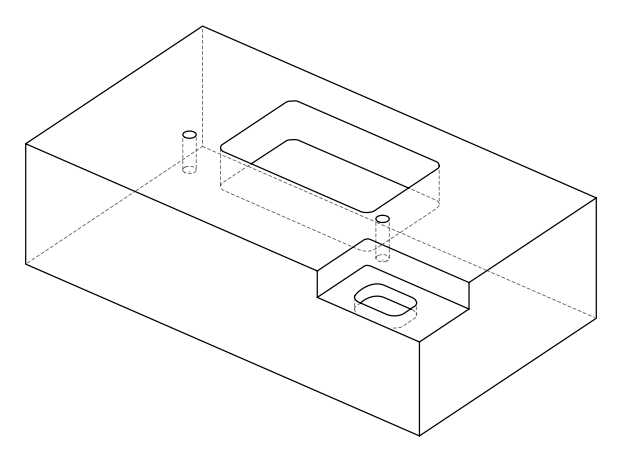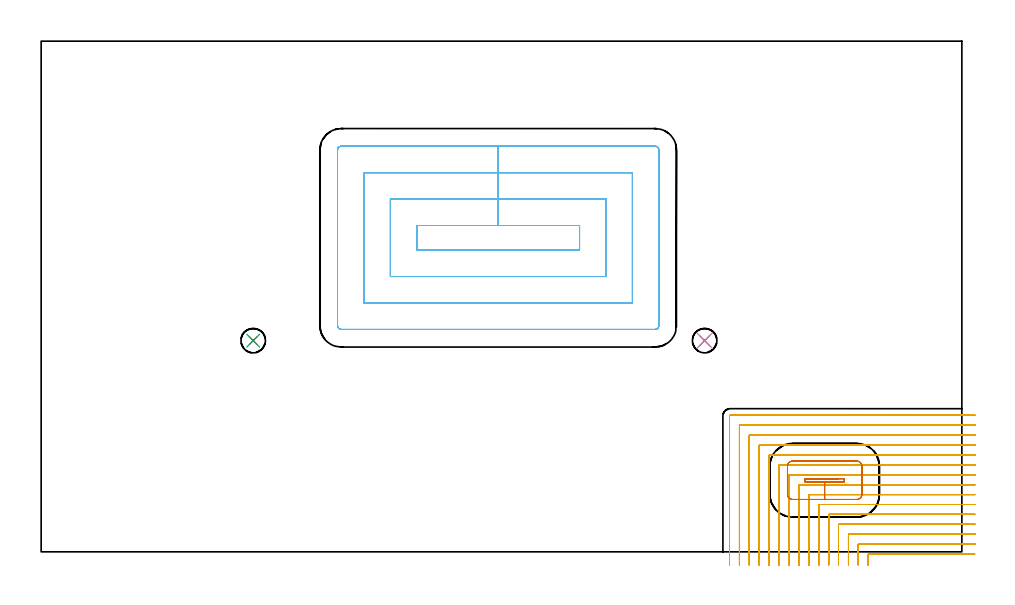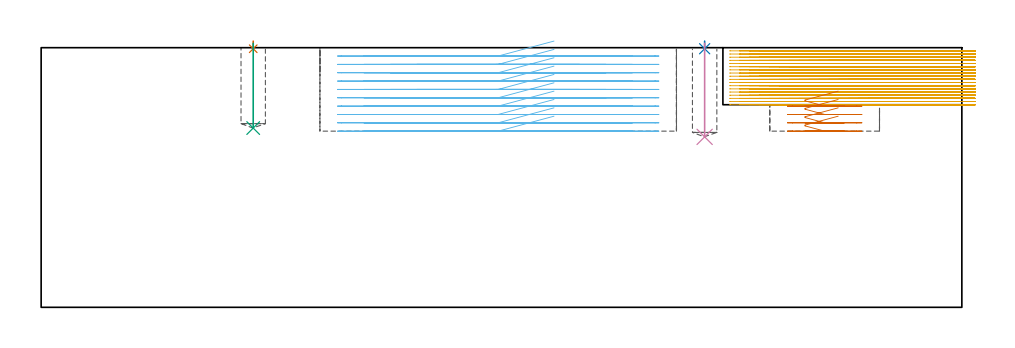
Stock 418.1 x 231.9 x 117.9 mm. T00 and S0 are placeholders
(PLAN: 7 operations, 3 tool changes, 98.6 min)
(1 SPOT_DRILL | STEP1POCKET | NXT0321_9005460120000 | 0.03 min | 2 mm3)
(2 SPOT_DRILL_1 | STEP1POCKET_1 | NXT0321_9005460120000 | 0.03 min | 1 mm3)
(3 DRILL_BLIND_HOLE_INTO_CENTER | STEP1POCKET | NXT0301_082 | 0.16 min | 3386 mm3)
(4 DRILL_BLIND_HOLE_INTO_CENTER_1 | STEP1POCKET_1 | NXT0301_082 | 0.17 min | 3770 mm3)
(5 MILL_CORNER_NOTCH_RECTANGULAR | CORNER_NOTCH_RECTANGULAR | NXT0201_008 | Follow Part, ap 1.5, ae 75% | 69.74 min | 182614 mm3)
(6 MILL_RECTANGULAR_POCKET | POCKET_RECTANGULAR_STRAIGHT | NXT0201_012 | Follow Part, ap 4, ae 75% | 26.91 min | 605686 mm3)
(7 MILL_RECTANGULAR_POCKET_1 | POCKET_RECTANGULAR_STRAIGHT_1 | NXT0201_012 | Follow Part, ap 4, ae 75% | 1.6 min | 18915 mm3)
(TOOL NXT0321_9005460120000 | NC Spot Drill, 142deg, 12mm, Carbide, Uncoated | D12 PA142 FL30 Z2)
(TOOL NXT0301_082 | Carbide Drill 11.1mm [860.1-1110-033A1-MM 2214] | D11.1 PA140 FL55 Z2)
(TOOL NXT0201_008 | ENDMILL 6mm [2P460-0600-NA 1630] | D6 FL26 Z6)
(TOOL NXT0201_012 | ENDMILL 16mm [2P460-1600-NA 1630] | D16 FL38 Z6)
(OP 1 SPOT_DRILL)
G17 G21 G94 G90
T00 M6
G54
G17 G0 G90 X96.3 Y95.9 S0 M3
G43 Z127.9 H0
G94 G81 G98 Z117.422 F250. R120.9
G80
M5
M2
(OP 2 SPOT_DRILL_1)
G17 G21 G94 G90
T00 M6
G54
G17 G0 G90 X301.3 Y95.9 S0 M3
G43 Z127.9 H0
G94 G81 G98 Z117.422 F250. R120.9
G80
M5
M2
(OP 3 DRILL_BLIND_HOLE_INTO_CENTER)
G17 G21 G94 G90
T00 M6
G54
G17 G0 G90 X96.3 Y95.9 S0 M3
G43 Z127.9 H1
G94 G81 G98 Z81.4 F250. R119.9
G80
M5
M2
(OP 4 DRILL_BLIND_HOLE_INTO_CENTER_1)
G17 G21 G94 G90
T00 M6
G54
G17 G0 G90 X301.3 Y95.9 S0 M3
G43 Z127.9 H1
G94 G81 G98 Z77.4 F250. R119.9
G80
M5
M2
(OP 5 MILL_CORNER_NOTCH_RECTANGULAR)
G17 G21 G94 G90
T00 M6
G54
G17 G0 G90 X423.928 Y-1. S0 M3
G43 Z127.9 H1
Z116.461
G94 G1 X420.928 F250.
X375.895 F500.
G3 X375.6 Y-1.295 R0.3
G1 Y-3.
Y-6. F250.
G0 Z127.9
X424.1 Y3.5
Z116.461
G1 X421.1
X371.395 F500.
G3 X371.1 Y3.205 R0.3
G1 Y-3.
Y-6. F250.
G0 Z127.9
X424.1 Y8.
Z116.461
G1 X421.1
X366.896 F500.
G3 X366.6 Y7.704 R0.3
G1 Y-3.
Y-6. F250.
G0 Z127.9
X424.1 Y12.5
Z116.461
G1 X421.1
X362.396 F500.
G3 X362.1 Y12.204 R0.3
G1 Y-3.
Y-6. F250.
G0 Z127.9
X424.1 Y17.
Z116.461
G1 X421.1
X357.896 F500.
G3 X357.6 Y16.704 R0.3
G1 Y-3.
Y-6. F250.
G0 Z127.9
X424.1 Y21.5
Z116.461
G1 X421.1
X353.396 F500.
G3 X353.1 Y21.204 R0.3
G1 Y-3.
Y-6. F250.
G0 Z127.9
X424.1 Y26.
Z116.461
G1 X421.1
X348.896 F500.
G3 X348.6 Y25.704 R0.3
G1 Y-3.
Y-6. F250.
G0 Z127.9
X424.1 Y30.5
Z116.461
G1 X421.1
X344.396 F500.
G3 X344.1 Y30.204 R0.3
G1 Y-3.
Y-6. F250.
G0 Z127.9
X424.1 Y35.
Z116.461
G1 X421.1
X339.897 F500.
G3 X339.6 Y34.703 R0.3
G1 Y-3.
Y-6. F250.
G0 Z127.9
X424.1 Y39.5
Z116.461
G1 X421.1
X335.397 F500.
G3 X335.1 Y39.203 R0.3
G1 Y-3.
Y-6. F250.
G0 Z127.9
X424.1 Y44.
Z116.461
G1 X421.1
X330.897 F500.
G3 X330.6 Y43.703 R0.3
G1 Y-3.
Y-6. F250.
G0 Z127.9
X424.1 Y48.5
Z116.461
G1 X421.1
X326.397 F500.
G3 X326.1 Y48.203 R0.3
G1 Y-3.
Y-6. F250.
G0 Z127.9
X424.1 Y53.
Z116.461
G1 X421.1
X321.897 F500.
G3 X321.6 Y52.703 R0.3
G1 Y-3.
Y-6. F250.
G0 Z127.9
X424.1 Y57.5
Z116.461
G1 X421.1
X317.397 F500.
G3 X317.1 Y57.203 R0.3
G1 Y-3.
Y-6. F250.
G0 Z127.9
X424.1 Y62.
Z116.461
G1 X421.1
X312.897 F500.
G3 X312.6 Y61.703 R0.3
G1 Y-3.
Y-6. F250.
G0 Z127.9
X423.928 Y-1.
Z115.022
G1 X420.928
X375.895 F500.
G3 X375.6 Y-1.295 R0.3
G1 Y-3.
Y-6. F250.
G0 Z127.9
X424.1 Y3.5
Z115.022
G1 X421.1
X371.395 F500.
G3 X371.1 Y3.205 R0.3
G1 Y-3.
Y-6. F250.
G0 Z127.9
X424.1 Y8.
Z115.022
G1 X421.1
X366.896 F500.
G3 X366.6 Y7.704 R0.3
G1 Y-3.
Y-6. F250.
G0 Z127.9
X424.1 Y12.5
Z115.022
G1 X421.1
X362.396 F500.
G3 X362.1 Y12.204 R0.3
G1 Y-3.
Y-6. F250.
G0 Z127.9
X424.1 Y17.
Z115.022
G1 X421.1
X357.896 F500.
G3 X357.6 Y16.704 R0.3
G1 Y-3.
Y-6. F250.
G0 Z127.9
X424.1 Y21.5
Z115.022
G1 X421.1
X353.396 F500.
G3 X353.1 Y21.204 R0.3
G1 Y-3.
Y-6. F250.
G0 Z127.9
X424.1 Y26.
Z115.022
G1 X421.1
X348.896 F500.
G3 X348.6 Y25.704 R0.3
G1 Y-3.
Y-6. F250.
G0 Z127.9
X424.1 Y30.5
Z115.022
G1 X421.1
X344.397 F500.
G3 X344.1 Y30.203 R0.3
G1 Y-3.
Y-6. F250.
G0 Z127.9
X424.1 Y35.
Z115.022
G1 X421.1
X339.897 F500.
G3 X339.6 Y34.703 R0.3
G1 Y-3.
Y-6. F250.
G0 Z127.9
X424.1 Y39.5
Z115.022
G1 X421.1
X335.397 F500.
G3 X335.1 Y39.203 R0.3
G1 Y-3.
Y-6. F250.
G0 Z127.9
X424.1 Y44.
Z115.022
G1 X421.1
X330.897 F500.
G3 X330.6 Y43.703 R0.3
G1 Y-3.
Y-6. F250.
G0 Z127.9
X424.1 Y48.5
Z115.022
G1 X421.1
X326.397 F500.
G3 X326.1 Y48.203 R0.3
G1 Y-3.
Y-6. F250.
G0 Z127.9
X424.1 Y53.
Z115.022
G1 X421.1
X321.897 F500.
G3 X321.6 Y52.703 R0.3
G1 Y-3.
Y-6. F250.
G0 Z127.9
X424.1 Y57.5
Z115.022
G1 X421.1
X317.397 F500.
G3 X317.1 Y57.203 R0.3
G1 Y-3.
Y-6. F250.
G0 Z127.9
X424.1 Y62.
Z115.022
G1 X421.1
X312.897 F500.
G3 X312.6 Y61.703 R0.3
G1 Y-3.
Y-6. F250.
G0 Z127.9
X423.928 Y-1.
Z113.583
G1 X420.928
X375.895 F500.
G3 X375.6 Y-1.295 R0.3
G1 Y-3.
Y-6. F250.
G0 Z127.9
X424.1 Y3.5
Z113.583
G1 X421.1
X371.395 F500.
G3 X371.1 Y3.205 R0.3
G1 Y-3.
Y-6. F250.
G0 Z127.9
X424.1 Y8.
Z113.583
G1 X421.1
X366.896 F500.
G3 X366.6 Y7.704 R0.3
G1 Y-3.
Y-6. F250.
G0 Z127.9
X424.1 Y12.5
Z113.583
G1 X421.1
X362.396 F500.
G3 X362.1 Y12.204 R0.3
G1 Y-3.
Y-6. F250.
G0 Z127.9
X424.1 Y17.
Z113.583
G1 X421.1
X357.896 F500.
G3 X357.6 Y16.704 R0.3
G1 Y-3.
Y-6. F250.
G0 Z127.9
X424.1 Y21.5
Z113.583
G1 X421.1
X353.396 F500.
G3 X353.1 Y21.204 R0.3
G1 Y-3.
Y-6. F250.
G0 Z127.9
X424.1 Y26.
Z113.583
G1 X421.1
X348.896 F500.
G3 X348.6 Y25.704 R0.3
G1 Y-3.
Y-6. F250.
G0 Z127.9
X424.1 Y30.5
Z113.583
G1 X421.1
X344.397 F500.
G3 X344.1 Y30.203 R0.3
G1 Y-3.
Y-6. F250.
G0 Z127.9
X424.1 Y35.
Z113.583
G1 X421.1
X339.897 F500.
G3 X339.6 Y34.703 R0.3
G1 Y-3.
Y-6. F250.
G0 Z127.9
X424.1 Y39.5
Z113.583
G1 X421.1
X335.397 F500.
G3 X335.1 Y39.203 R0.3
G1 Y-3.
Y-6. F250.
G0 Z127.9
X424.1 Y44.
Z113.583
G1 X421.1
X330.897 F500.
G3 X330.6 Y43.703 R0.3
G1 Y-3.
Y-6. F250.
G0 Z127.9
X424.1 Y48.5
Z113.583
G1 X421.1
X326.397 F500.
G3 X326.1 Y48.203 R0.3
G1 Y-3.
Y-6. F250.
G0 Z127.9
X424.1 Y53.
Z113.583
G1 X421.1
X321.897 F500.
G3 X321.6 Y52.703 R0.3
G1 Y-3.
Y-6. F250.
G0 Z127.9
X424.1 Y57.5
Z113.583
G1 X421.1
X317.397 F500.
G3 X317.1 Y57.203 R0.3
G1 Y-3.
Y-6. F250.
G0 Z127.9
X424.1 Y62.
Z113.583
G1 X421.1
X312.897 F500.
G3 X312.6 Y61.703 R0.3
G1 Y-3.
Y-6. F250.
G0 Z127.9
X423.928 Y-1.
Z112.144
G1 X420.928
X375.895 F500.
G3 X375.6 Y-1.295 R0.3
G1 Y-3.
Y-6. F250.
G0 Z127.9
X424.1 Y3.5
Z112.144
G1 X421.1
X371.395 F500.
G3 X371.1 Y3.205 R0.3
G1 Y-3.
Y-6. F250.
G0 Z127.9
X424.1 Y8.
Z112.144
G1 X421.1
X366.896 F500.
G3 X366.6 Y7.704 R0.3
G1 Y-3.
Y-6. F250.
G0 Z127.9
X424.1 Y12.5
Z112.144
G1 X421.1
X362.396 F500.
G3 X362.1 Y12.204 R0.3
G1 Y-3.
Y-6. F250.
G0 Z127.9
X424.1 Y17.
Z112.144
G1 X421.1
X357.896 F500.
G3 X357.6 Y16.704 R0.3
G1 Y-3.
Y-6. F250.
G0 Z127.9
X424.1 Y21.5
Z112.144
G1 X421.1
X353.396 F500.
G3 X353.1 Y21.204 R0.3
G1 Y-3.
Y-6. F250.
G0 Z127.9
X424.1 Y26.
Z112.144
G1 X421.1
X348.896 F500.
G3 X348.6 Y25.704 R0.3
G1 Y-3.
Y-6. F250.
G0 Z127.9
X424.1 Y30.5
Z112.144
G1 X421.1
X344.397 F500.
G3 X344.1 Y30.203 R0.3
G1 Y-3.
Y-6. F250.
G0 Z127.9
X424.1 Y35.
Z112.144
G1 X421.1
X339.897 F500.
G3 X339.6 Y34.703 R0.3
G1 Y-3.
Y-6. F250.
G0 Z127.9
X424.1 Y39.5
Z112.144
G1 X421.1
X335.397 F500.
G3 X335.1 Y39.203 R0.3
G1 Y-3.
Y-6. F250.
G0 Z127.9
X424.1 Y44.
Z112.144
G1 X421.1
X330.897 F500.
G3 X330.6 Y43.703 R0.3
G1 Y-3.
Y-6. F250.
G0 Z127.9
X424.1 Y48.5
Z112.144
G1 X421.1
X326.397 F500.
G3 X326.1 Y48.203 R0.3
G1 Y-3.
Y-6. F250.
G0 Z127.9
X424.1 Y53.
Z112.144
G1 X421.1
X321.897 F500.
G3 X321.6 Y52.703 R0.3
G1 Y-3.
Y-6. F250.
G0 Z127.9
X424.1 Y57.5
Z112.144
G1 X421.1
X317.397 F500.
G3 X317.1 Y57.203 R0.3
G1 Y-3.
Y-6. F250.
G0 Z127.9
X424.1 Y62.
Z112.144
G1 X421.1
X312.897 F500.
G3 X312.6 Y61.703 R0.3
G1 Y-3.
Y-6. F250.
G0 Z127.9
X423.928 Y-1.
Z110.705
G1 X420.928
X375.895 F500.
G3 X375.6 Y-1.295 R0.3
G1 Y-3.
Y-6. F250.
G0 Z127.9
X424.1 Y3.5
Z110.705
G1 X421.1
X371.395 F500.
G3 X371.1 Y3.205 R0.3
G1 Y-3.
Y-6. F250.
G0 Z127.9
X424.1 Y8.
Z110.705
G1 X421.1
X366.896 F500.
G3 X366.6 Y7.704 R0.3
G1 Y-3.
Y-6. F250.
G0 Z127.9
X424.1 Y12.5
Z110.705
G1 X421.1
X362.396 F500.
G3 X362.1 Y12.204 R0.3
G1 Y-3.
Y-6. F250.
G0 Z127.9
X424.1 Y17.
Z110.705
G1 X421.1
X357.896 F500.
G3 X357.6 Y16.704 R0.3
G1 Y-3.
Y-6. F250.
G0 Z127.9
X424.1 Y21.5
Z110.705
G1 X421.1
X353.396 F500.
G3 X353.1 Y21.204 R0.3
G1 Y-3.
Y-6. F250.
G0 Z127.9
X424.1 Y26.
Z110.705
G1 X421.1
X348.896 F500.
G3 X348.6 Y25.704 R0.3
G1 Y-3.
Y-6. F250.
G0 Z127.9
X424.1 Y30.5
Z110.705
G1 X421.1
X344.397 F500.
G3 X344.1 Y30.203 R0.3
G1 Y-3.
Y-6. F250.
G0 Z127.9
X424.1 Y35.
Z110.705
G1 X421.1
X339.897 F500.
G3 X339.6 Y34.703 R0.3
G1 Y-3.
Y-6. F250.
G0 Z127.9
X424.1 Y39.5
Z110.705
G1 X421.1
X335.397 F500.
G3 X335.1 Y39.203 R0.3
G1 Y-3.
Y-6. F250.
G0 Z127.9
X424.1 Y44.
Z110.705
G1 X421.1
X330.897 F500.
G3 X330.6 Y43.703 R0.3
G1 Y-3.
Y-6. F250.
G0 Z127.9
X424.1 Y48.5
Z110.705
G1 X421.1
X326.397 F500.
G3 X326.1 Y48.203 R0.3
G1 Y-3.
Y-6. F250.
G0 Z127.9
X424.1 Y53.
Z110.705
G1 X421.1
X321.897 F500.
G3 X321.6 Y52.703 R0.3
G1 Y-3.
Y-6. F250.
G0 Z127.9
X424.1 Y57.5
Z110.705
G1 X421.1
X317.397 F500.
G3 X317.1 Y57.203 R0.3
G1 Y-3.
Y-6. F250.
G0 Z127.9
X424.1 Y62.
Z110.705
G1 X421.1
X312.897 F500.
G3 X312.6 Y61.703 R0.3
G1 Y-3.
Y-6. F250.
G0 Z127.9
X423.928 Y-1.
Z109.267
G1 X420.928
X375.895 F500.
G3 X375.6 Y-1.295 R0.3
G1 Y-3.
Y-6. F250.
G0 Z127.9
X424.1 Y3.5
Z109.267
G1 X421.1
X371.395 F500.
G3 X371.1 Y3.205 R0.3
G1 Y-3.
Y-6. F250.
G0 Z127.9
X424.1 Y8.
Z109.267
G1 X421.1
X366.896 F500.
G3 X366.6 Y7.704 R0.3
G1 Y-3.
Y-6. F250.
G0 Z127.9
X424.1 Y12.5
Z109.267
G1 X421.1
X362.396 F500.
G3 X362.1 Y12.204 R0.3
G1 Y-3.
Y-6. F250.
G0 Z127.9
X424.1 Y17.
Z109.267
G1 X421.1
X357.896 F500.
G3 X357.6 Y16.704 R0.3
G1 Y-3.
Y-6. F250.
G0 Z127.9
X424.1 Y21.5
Z109.267
G1 X421.1
X353.396 F500.
G3 X353.1 Y21.204 R0.3
G1 Y-3.
Y-6. F250.
G0 Z127.9
X424.1 Y26.
Z109.267
G1 X421.1
X348.896 F500.
G3 X348.6 Y25.704 R0.3
G1 Y-3.
Y-6. F250.
G0 Z127.9
X424.1 Y30.5
Z109.267
G1 X421.1
X344.397 F500.
G3 X344.1 Y30.203 R0.3
G1 Y-3.
Y-6. F250.
G0 Z127.9
X424.1 Y35.
Z109.267
G1 X421.1
X339.897 F500.
G3 X339.6 Y34.703 R0.3
G1 Y-3.
Y-6. F250.
G0 Z127.9
X424.1 Y39.5
Z109.267
G1 X421.1
X335.397 F500.
G3 X335.1 Y39.203 R0.3
G1 Y-3.
Y-6. F250.
G0 Z127.9
X424.1 Y44.
Z109.267
G1 X421.1
X330.897 F500.
G3 X330.6 Y43.703 R0.3
G1 Y-3.
Y-6. F250.
G0 Z127.9
X424.1 Y48.5
Z109.267
G1 X421.1
X326.397 F500.
G3 X326.1 Y48.203 R0.3
G1 Y-3.
Y-6. F250.
G0 Z127.9
X424.1 Y53.
Z109.267
G1 X421.1
X321.897 F500.
G3 X321.6 Y52.703 R0.3
G1 Y-3.
Y-6. F250.
G0 Z127.9
X424.1 Y57.5
Z109.267
G1 X421.1
X317.397 F500.
G3 X317.1 Y57.203 R0.3
G1 Y-3.
Y-6. F250.
G0 Z127.9
X424.1 Y62.
Z109.267
G1 X421.1
X312.897 F500.
G3 X312.6 Y61.703 R0.3
G1 Y-3.
Y-6. F250.
G0 Z127.9
X423.928 Y-1.
Z107.828
G1 X420.928
X375.895 F500.
G3 X375.6 Y-1.295 R0.3
G1 Y-3.
Y-6. F250.
G0 Z127.9
X424.1 Y3.5
Z107.828
G1 X421.1
X371.395 F500.
G3 X371.1 Y3.205 R0.3
G1 Y-3.
Y-6. F250.
G0 Z127.9
X424.1 Y8.
Z107.828
G1 X421.1
X366.896 F500.
G3 X366.6 Y7.704 R0.3
G1 Y-3.
Y-6. F250.
G0 Z127.9
X424.1 Y12.5
Z107.828
G1 X421.1
X362.396 F500.
G3 X362.1 Y12.204 R0.3
G1 Y-3.
Y-6. F250.
G0 Z127.9
X424.1 Y17.
Z107.828
G1 X421.1
X357.896 F500.
G3 X357.6 Y16.704 R0.3
G1 Y-3.
Y-6. F250.
G0 Z127.9
X424.1 Y21.5
Z107.828
G1 X421.1
X353.396 F500.
G3 X353.1 Y21.204 R0.3
G1 Y-3.
Y-6. F250.
G0 Z127.9
X424.1 Y26.
Z107.828
G1 X421.1
X348.896 F500.
G3 X348.6 Y25.704 R0.3
G1 Y-3.
Y-6. F250.
G0 Z127.9
X424.1 Y30.5
Z107.828
G1 X421.1
X344.397 F500.
G3 X344.1 Y30.203 R0.3
G1 Y-3.
Y-6. F250.
G0 Z127.9
X424.1 Y35.
Z107.828
G1 X421.1
X339.897 F500.
G3 X339.6 Y34.703 R0.3
G1 Y-3.
Y-6. F250.
G0 Z127.9
X424.1 Y39.5
Z107.828
G1 X421.1
X335.397 F500.
G3 X335.1 Y39.203 R0.3
G1 Y-3.
Y-6. F250.
G0 Z127.9
X424.1 Y44.
Z107.828
G1 X421.1
X330.897 F500.
G3 X330.6 Y43.703 R0.3
G1 Y-3.
Y-6. F250.
G0 Z127.9
X424.1 Y48.5
Z107.828
G1 X421.1
X326.397 F500.
G3 X326.1 Y48.203 R0.3
G1 Y-3.
Y-6. F250.
G0 Z127.9
X424.1 Y53.
Z107.828
G1 X421.1
X321.897 F500.
G3 X321.6 Y52.703 R0.3
G1 Y-3.
Y-6. F250.
G0 Z127.9
X424.1 Y57.5
Z107.828
G1 X421.1
X317.397 F500.
G3 X317.1 Y57.203 R0.3
G1 Y-3.
Y-6. F250.
G0 Z127.9
X424.1 Y62.
Z107.828
G1 X421.1
X312.897 F500.
G3 X312.6 Y61.703 R0.3
G1 Y-3.
Y-6. F250.
G0 Z127.9
X423.928 Y-1.
Z106.389
G1 X420.928
X375.895 F500.
G3 X375.6 Y-1.295 R0.3
G1 Y-3.
Y-6. F250.
G0 Z127.9
X424.1 Y3.5
Z106.389
G1 X421.1
X371.395 F500.
G3 X371.1 Y3.205 R0.3
G1 Y-3.
Y-6. F250.
G0 Z127.9
X424.1 Y8.
Z106.389
G1 X421.1
X366.896 F500.
G3 X366.6 Y7.704 R0.3
G1 Y-3.
Y-6. F250.
G0 Z127.9
X424.1 Y12.5
Z106.389
G1 X421.1
X362.396 F500.
G3 X362.1 Y12.204 R0.3
G1 Y-3.
Y-6. F250.
G0 Z127.9
X424.1 Y17.
Z106.389
G1 X421.1
X357.896 F500.
G3 X357.6 Y16.704 R0.3
G1 Y-3.
Y-6. F250.
G0 Z127.9
X424.1 Y21.5
Z106.389
G1 X421.1
X353.396 F500.
G3 X353.1 Y21.204 R0.3
G1 Y-3.
Y-6. F250.
G0 Z127.9
X424.1 Y26.
Z106.389
G1 X421.1
X348.896 F500.
G3 X348.6 Y25.704 R0.3
G1 Y-3.
Y-6. F250.
G0 Z127.9
X424.1 Y30.5
Z106.389
G1 X421.1
X344.397 F500.
G3 X344.1 Y30.203 R0.3
G1 Y-3.
Y-6. F250.
G0 Z127.9
X424.1 Y35.
Z106.389
G1 X421.1
X339.897 F500.
G3 X339.6 Y34.703 R0.3
G1 Y-3.
Y-6. F250.
G0 Z127.9
X424.1 Y39.5
Z106.389
G1 X421.1
X335.397 F500.
G3 X335.1 Y39.203 R0.3
G1 Y-3.
Y-6. F250.
G0 Z127.9
X424.1 Y44.
Z106.389
G1 X421.1
X330.897 F500.
G3 X330.6 Y43.703 R0.3
G1 Y-3.
Y-6. F250.
G0 Z127.9
X424.1 Y48.5
Z106.389
G1 X421.1
X326.397 F500.
G3 X326.1 Y48.203 R0.3
G1 Y-3.
Y-6. F250.
G0 Z127.9
X424.1 Y53.
Z106.389
G1 X421.1
X321.897 F500.
G3 X321.6 Y52.703 R0.3
G1 Y-3.
Y-6. F250.
G0 Z127.9
X424.1 Y57.5
Z106.389
G1 X421.1
X317.397 F500.
G3 X317.1 Y57.203 R0.3
G1 Y-3.
Y-6. F250.
G0 Z127.9
X424.1 Y62.
Z106.389
G1 X421.1
X312.897 F500.
G3 X312.6 Y61.703 R0.3
G1 Y-3.
Y-6. F250.
G0 Z127.9
X423.928 Y-1.
Z104.95
G1 X420.928
X375.895 F500.
G3 X375.6 Y-1.295 R0.3
G1 Y-3.
Y-6. F250.
G0 Z127.9
X424.1 Y3.5
Z104.95
G1 X421.1
X371.395 F500.
G3 X371.1 Y3.205 R0.3
G1 Y-3.
Y-6. F250.
G0 Z127.9
X424.1 Y8.
Z104.95
G1 X421.1
X366.896 F500.
G3 X366.6 Y7.704 R0.3
G1 Y-3.
Y-6. F250.
G0 Z127.9
X424.1 Y12.5
Z104.95
G1 X421.1
X362.396 F500.
G3 X362.1 Y12.204 R0.3
G1 Y-3.
Y-6. F250.
G0 Z127.9
X424.1 Y17.
Z104.95
G1 X421.1
X357.896 F500.
G3 X357.6 Y16.704 R0.3
G1 Y-3.
Y-6. F250.
G0 Z127.9
X424.1 Y21.5
Z104.95
G1 X421.1
X353.396 F500.
G3 X353.1 Y21.204 R0.3
G1 Y-3.
Y-6. F250.
G0 Z127.9
X424.1 Y26.
Z104.95
G1 X421.1
X348.896 F500.
G3 X348.6 Y25.704 R0.3
G1 Y-3.
Y-6. F250.
G0 Z127.9
X424.1 Y30.5
Z104.95
G1 X421.1
X344.397 F500.
G3 X344.1 Y30.203 R0.3
G1 Y-3.
Y-6. F250.
G0 Z127.9
X424.1 Y35.
Z104.95
G1 X421.1
X339.897 F500.
G3 X339.6 Y34.703 R0.3
G1 Y-3.
Y-6. F250.
G0 Z127.9
X424.1 Y39.5
Z104.95
G1 X421.1
X335.397 F500.
G3 X335.1 Y39.203 R0.3
G1 Y-3.
Y-6. F250.
G0 Z127.9
X424.1 Y44.
Z104.95
G1 X421.1
X330.897 F500.
G3 X330.6 Y43.703 R0.3
G1 Y-3.
Y-6. F250.
G0 Z127.9
X424.1 Y48.5
Z104.95
G1 X421.1
X326.397 F500.
G3 X326.1 Y48.203 R0.3
G1 Y-3.
Y-6. F250.
G0 Z127.9
X424.1 Y53.
Z104.95
G1 X421.1
X321.897 F500.
G3 X321.6 Y52.703 R0.3
G1 Y-3.
Y-6. F250.
G0 Z127.9
X424.1 Y57.5
Z104.95
G1 X421.1
X317.397 F500.
G3 X317.1 Y57.203 R0.3
G1 Y-3.
Y-6. F250.
G0 Z127.9
X424.1 Y62.
Z104.95
G1 X421.1
X312.897 F500.
G3 X312.6 Y61.703 R0.3
G1 Y-3.
Y-6. F250.
G0 Z127.9
X423.928 Y-1.
Z103.511
G1 X420.928
X375.895 F500.
G3 X375.6 Y-1.295 R0.3
G1 Y-3.
Y-6. F250.
G0 Z127.9
X424.1 Y3.5
Z103.511
G1 X421.1
X371.395 F500.
G3 X371.1 Y3.205 R0.3
G1 Y-3.
Y-6. F250.
G0 Z127.9
X424.1 Y8.
Z103.511
G1 X421.1
X366.896 F500.
G3 X366.6 Y7.704 R0.3
G1 Y-3.
Y-6. F250.
G0 Z127.9
X424.1 Y12.5
Z103.511
G1 X421.1
X362.396 F500.
G3 X362.1 Y12.204 R0.3
G1 Y-3.
Y-6. F250.
G0 Z127.9
X424.1 Y17.
Z103.511
G1 X421.1
X357.896 F500.
G3 X357.6 Y16.704 R0.3
G1 Y-3.
Y-6. F250.
G0 Z127.9
X424.1 Y21.5
Z103.511
G1 X421.1
X353.396 F500.
G3 X353.1 Y21.204 R0.3
G1 Y-3.
Y-6. F250.
G0 Z127.9
X424.1 Y26.
Z103.511
G1 X421.1
X348.896 F500.
G3 X348.6 Y25.704 R0.3
G1 Y-3.
Y-6. F250.
G0 Z127.9
X424.1 Y30.5
Z103.511
G1 X421.1
X344.397 F500.
G3 X344.1 Y30.203 R0.3
G1 Y-3.
Y-6. F250.
G0 Z127.9
X424.1 Y35.
Z103.511
G1 X421.1
X339.897 F500.
G3 X339.6 Y34.703 R0.3
G1 Y-3.
Y-6. F250.
G0 Z127.9
X424.1 Y39.5
Z103.511
G1 X421.1
X335.397 F500.
G3 X335.1 Y39.203 R0.3
G1 Y-3.
Y-6. F250.
G0 Z127.9
X424.1 Y44.
Z103.511
G1 X421.1
X330.897 F500.
G3 X330.6 Y43.703 R0.3
G1 Y-3.
Y-6. F250.
G0 Z127.9
X424.1 Y48.5
Z103.511
G1 X421.1
X326.397 F500.
G3 X326.1 Y48.203 R0.3
G1 Y-3.
Y-6. F250.
G0 Z127.9
X424.1 Y53.
Z103.511
G1 X421.1
X321.897 F500.
G3 X321.6 Y52.703 R0.3
G1 Y-3.
Y-6. F250.
G0 Z127.9
X424.1 Y57.5
Z103.511
G1 X421.1
X317.397 F500.
G3 X317.1 Y57.203 R0.3
G1 Y-3.
Y-6. F250.
G0 Z127.9
X424.1 Y62.
Z103.511
G1 X421.1
X312.897 F500.
G3 X312.6 Y61.703 R0.3
G1 Y-3.
Y-6. F250.
G0 Z127.9
X423.928 Y-1.
Z102.072
G1 X420.928
X375.895 F500.
G3 X375.6 Y-1.295 R0.3
G1 Y-3.
Y-6. F250.
G0 Z127.9
X424.1 Y3.5
Z102.072
G1 X421.1
X371.395 F500.
G3 X371.1 Y3.205 R0.3
G1 Y-3.
Y-6. F250.
G0 Z127.9
X424.1 Y8.
Z102.072
G1 X421.1
X366.896 F500.
G3 X366.6 Y7.704 R0.3
G1 Y-3.
Y-6. F250.
G0 Z127.9
X424.1 Y12.5
Z102.072
G1 X421.1
X362.396 F500.
G3 X362.1 Y12.204 R0.3
G1 Y-3.
Y-6. F250.
G0 Z127.9
X424.1 Y17.
Z102.072
G1 X421.1
X357.896 F500.
G3 X357.6 Y16.704 R0.3
G1 Y-3.
Y-6. F250.
G0 Z127.9
X424.1 Y21.5
Z102.072
G1 X421.1
X353.396 F500.
G3 X353.1 Y21.204 R0.3
G1 Y-3.
Y-6. F250.
G0 Z127.9
X424.1 Y26.
Z102.072
G1 X421.1
X348.896 F500.
G3 X348.6 Y25.704 R0.3
G1 Y-3.
Y-6. F250.
G0 Z127.9
X424.1 Y30.5
Z102.072
G1 X421.1
X344.397 F500.
G3 X344.1 Y30.203 R0.3
G1 Y-3.
Y-6. F250.
G0 Z127.9
X424.1 Y35.
Z102.072
G1 X421.1
X339.897 F500.
G3 X339.6 Y34.703 R0.3
G1 Y-3.
Y-6. F250.
G0 Z127.9
X424.1 Y39.5
Z102.072
G1 X421.1
X335.397 F500.
G3 X335.1 Y39.203 R0.3
G1 Y-3.
Y-6. F250.
G0 Z127.9
X424.1 Y44.
Z102.072
G1 X421.1
X330.897 F500.
G3 X330.6 Y43.703 R0.3
G1 Y-3.
Y-6. F250.
G0 Z127.9
X424.1 Y48.5
Z102.072
G1 X421.1
X326.397 F500.
G3 X326.1 Y48.203 R0.3
G1 Y-3.
Y-6. F250.
G0 Z127.9
X424.1 Y53.
Z102.072
G1 X421.1
X321.897 F500.
G3 X321.6 Y52.703 R0.3
G1 Y-3.
Y-6. F250.
G0 Z127.9
X424.1 Y57.5
Z102.072
G1 X421.1
X317.397 F500.
G3 X317.1 Y57.203 R0.3
G1 Y-3.
Y-6. F250.
G0 Z127.9
X424.1 Y62.
Z102.072
G1 X421.1
X312.897 F500.
G3 X312.6 Y61.703 R0.3
G1 Y-3.
Y-6. F250.
G0 Z127.9
X423.928 Y-1.
Z100.633
G1 X420.928
X375.895 F500.
G3 X375.6 Y-1.295 R0.3
G1 Y-3.
Y-6. F250.
G0 Z127.9
X424.1 Y3.5
Z100.633
G1 X421.1
X371.395 F500.
G3 X371.1 Y3.205 R0.3
G1 Y-3.
Y-6. F250.
G0 Z127.9
X424.1 Y8.
Z100.633
G1 X421.1
X366.896 F500.
G3 X366.6 Y7.704 R0.3
G1 Y-3.
Y-6. F250.
G0 Z127.9
X424.1 Y12.5
Z100.633
G1 X421.1
X362.396 F500.
G3 X362.1 Y12.204 R0.3
G1 Y-3.
Y-6. F250.
G0 Z127.9
X424.1 Y17.
Z100.633
G1 X421.1
X357.896 F500.
G3 X357.6 Y16.704 R0.3
G1 Y-3.
Y-6. F250.
G0 Z127.9
X424.1 Y21.5
Z100.633
G1 X421.1
X353.396 F500.
G3 X353.1 Y21.204 R0.3
G1 Y-3.
Y-6. F250.
G0 Z127.9
X424.1 Y26.
Z100.633
G1 X421.1
X348.896 F500.
G3 X348.6 Y25.704 R0.3
G1 Y-3.
Y-6. F250.
G0 Z127.9
X424.1 Y30.5
Z100.633
G1 X421.1
X344.397 F500.
G3 X344.1 Y30.203 R0.3
G1 Y-3.
Y-6. F250.
G0 Z127.9
X424.1 Y35.
Z100.633
G1 X421.1
X339.897 F500.
G3 X339.6 Y34.703 R0.3
G1 Y-3.
Y-6. F250.
G0 Z127.9
X424.1 Y39.5
Z100.633
G1 X421.1
X335.397 F500.
G3 X335.1 Y39.203 R0.3
G1 Y-3.
Y-6. F250.
G0 Z127.9
X424.1 Y44.
Z100.633
G1 X421.1
X330.897 F500.
G3 X330.6 Y43.703 R0.3
G1 Y-3.
Y-6. F250.
G0 Z127.9
X424.1 Y48.5
Z100.633
G1 X421.1
X326.397 F500.
G3 X326.1 Y48.203 R0.3
G1 Y-3.
Y-6. F250.
G0 Z127.9
X424.1 Y53.
Z100.633
G1 X421.1
X321.897 F500.
G3 X321.6 Y52.703 R0.3
G1 Y-3.
Y-6. F250.
G0 Z127.9
X424.1 Y57.5
Z100.633
G1 X421.1
X317.397 F500.
G3 X317.1 Y57.203 R0.3
G1 Y-3.
Y-6. F250.
G0 Z127.9
X424.1 Y62.
Z100.633
G1 X421.1
X312.897 F500.
G3 X312.6 Y61.703 R0.3
G1 Y-3.
Y-6. F250.
G0 Z127.9
X423.928 Y-1.
Z99.194
G1 X420.928
X375.895 F500.
G3 X375.6 Y-1.295 R0.3
G1 Y-3.
Y-6. F250.
G0 Z127.9
X424.1 Y3.5
Z99.194
G1 X421.1
X371.395 F500.
G3 X371.1 Y3.205 R0.3
G1 Y-3.
Y-6. F250.
G0 Z127.9
X424.1 Y8.
Z99.194
G1 X421.1
X366.896 F500.
G3 X366.6 Y7.704 R0.3
G1 Y-3.
Y-6. F250.
G0 Z127.9
X424.1 Y12.5
Z99.194
G1 X421.1
X362.396 F500.
G3 X362.1 Y12.204 R0.3
G1 Y-3.
Y-6. F250.
G0 Z127.9
X424.1 Y17.
Z99.194
G1 X421.1
X357.896 F500.
G3 X357.6 Y16.704 R0.3
G1 Y-3.
Y-6. F250.
G0 Z127.9
X424.1 Y21.5
Z99.194
G1 X421.1
X353.396 F500.
G3 X353.1 Y21.204 R0.3
G1 Y-3.
Y-6. F250.
G0 Z127.9
X424.1 Y26.
Z99.194
G1 X421.1
X348.896 F500.
G3 X348.6 Y25.704 R0.3
G1 Y-3.
Y-6. F250.
G0 Z127.9
X424.1 Y30.5
Z99.194
G1 X421.1
X344.397 F500.
G3 X344.1 Y30.203 R0.3
G1 Y-3.
Y-6. F250.
G0 Z127.9
X424.1 Y35.
Z99.194
G1 X421.1
X339.897 F500.
G3 X339.6 Y34.703 R0.3
G1 Y-3.
Y-6. F250.
G0 Z127.9
X424.1 Y39.5
Z99.194
G1 X421.1
X335.397 F500.
G3 X335.1 Y39.203 R0.3
G1 Y-3.
Y-6. F250.
G0 Z127.9
X424.1 Y44.
Z99.194
G1 X421.1
X330.897 F500.
G3 X330.6 Y43.703 R0.3
G1 Y-3.
Y-6. F250.
G0 Z127.9
X424.1 Y48.5
Z99.194
G1 X421.1
X326.397 F500.
G3 X326.1 Y48.203 R0.3
G1 Y-3.
Y-6. F250.
G0 Z127.9
X424.1 Y53.
Z99.194
G1 X421.1
X321.897 F500.
G3 X321.6 Y52.703 R0.3
G1 Y-3.
Y-6. F250.
G0 Z127.9
X424.1 Y57.5
Z99.194
G1 X421.1
X317.397 F500.
G3 X317.1 Y57.203 R0.3
G1 Y-3.
Y-6. F250.
G0 Z127.9
X424.1 Y62.
Z99.194
G1 X421.1
X312.897 F500.
G3 X312.6 Y61.703 R0.3
G1 Y-3.
Y-6. F250.
G0 Z127.9
X423.928 Y-1.
Z97.756
G1 X420.928
X375.895 F500.
G3 X375.6 Y-1.295 R0.3
G1 Y-3.
Y-6. F250.
G0 Z127.9
X424.1 Y3.5
Z97.756
G1 X421.1
X371.395 F500.
G3 X371.1 Y3.205 R0.3
G1 Y-3.
Y-6. F250.
G0 Z127.9
X424.1 Y8.
Z97.756
G1 X421.1
X366.896 F500.
G3 X366.6 Y7.704 R0.3
G1 Y-3.
Y-6. F250.
G0 Z127.9
X424.1 Y12.5
Z97.756
G1 X421.1
X362.396 F500.
G3 X362.1 Y12.204 R0.3
G1 Y-3.
Y-6. F250.
G0 Z127.9
X424.1 Y17.
Z97.756
G1 X421.1
X357.896 F500.
G3 X357.6 Y16.704 R0.3
G1 Y-3.
Y-6. F250.
G0 Z127.9
X424.1 Y21.5
Z97.756
G1 X421.1
X353.396 F500.
G3 X353.1 Y21.204 R0.3
G1 Y-3.
Y-6. F250.
G0 Z127.9
X424.1 Y26.
Z97.756
G1 X421.1
X348.896 F500.
G3 X348.6 Y25.704 R0.3
G1 Y-3.
Y-6. F250.
G0 Z127.9
X424.1 Y30.5
Z97.756
G1 X421.1
X344.397 F500.
G3 X344.1 Y30.203 R0.3
G1 Y-3.
Y-6. F250.
G0 Z127.9
X424.1 Y35.
Z97.756
G1 X421.1
X339.897 F500.
G3 X339.6 Y34.703 R0.3
G1 Y-3.
Y-6. F250.
G0 Z127.9
X424.1 Y39.5
Z97.756
G1 X421.1
X335.397 F500.
G3 X335.1 Y39.203 R0.3
G1 Y-3.
Y-6. F250.
G0 Z127.9
X424.1 Y44.
Z97.756
G1 X421.1
X330.897 F500.
G3 X330.6 Y43.703 R0.3
G1 Y-3.
Y-6. F250.
G0 Z127.9
X424.1 Y48.5
Z97.756
G1 X421.1
X326.397 F500.
G3 X326.1 Y48.203 R0.3
G1 Y-3.
Y-6. F250.
G0 Z127.9
X424.1 Y53.
Z97.756
G1 X421.1
X321.897 F500.
G3 X321.6 Y52.703 R0.3
G1 Y-3.
Y-6. F250.
G0 Z127.9
X424.1 Y57.5
Z97.756
G1 X421.1
X317.397 F500.
G3 X317.1 Y57.203 R0.3
G1 Y-3.
Y-6. F250.
G0 Z127.9
X424.1 Y62.
Z97.756
G1 X421.1
X312.897 F500.
G3 X312.6 Y61.703 R0.3
G1 Y-3.
Y-6. F250.
G0 Z127.9
X423.928 Y-1.
Z96.317
G1 X420.928
X375.895 F500.
G3 X375.6 Y-1.295 R0.3
G1 Y-3.
Y-6. F250.
G0 Z127.9
X424.1 Y3.5
Z96.317
G1 X421.1
X371.395 F500.
G3 X371.1 Y3.205 R0.3
G1 Y-3.
Y-6. F250.
G0 Z127.9
X424.1 Y8.
Z96.317
G1 X421.1
X366.896 F500.
G3 X366.6 Y7.704 R0.3
G1 Y-3.
Y-6. F250.
G0 Z127.9
X424.1 Y12.5
Z96.317
G1 X421.1
X362.396 F500.
G3 X362.1 Y12.204 R0.3
G1 Y-3.
Y-6. F250.
G0 Z127.9
X424.1 Y17.
Z96.317
G1 X421.1
X357.896 F500.
G3 X357.6 Y16.704 R0.3
G1 Y-3.
Y-6. F250.
G0 Z127.9
X424.1 Y21.5
Z96.317
G1 X421.1
X353.396 F500.
G3 X353.1 Y21.204 R0.3
G1 Y-3.
Y-6. F250.
G0 Z127.9
X424.1 Y26.
Z96.317
G1 X421.1
X348.896 F500.
G3 X348.6 Y25.704 R0.3
G1 Y-3.
Y-6. F250.
G0 Z127.9
X424.1 Y30.5
Z96.317
G1 X421.1
X344.397 F500.
G3 X344.1 Y30.203 R0.3
G1 Y-3.
Y-6. F250.
G0 Z127.9
X424.1 Y35.
Z96.317
G1 X421.1
X339.897 F500.
G3 X339.6 Y34.703 R0.3
G1 Y-3.
Y-6. F250.
G0 Z127.9
X424.1 Y39.5
Z96.317
G1 X421.1
X335.397 F500.
G3 X335.1 Y39.203 R0.3
G1 Y-3.
Y-6. F250.
G0 Z127.9
X424.1 Y44.
Z96.317
G1 X421.1
X330.897 F500.
G3 X330.6 Y43.703 R0.3
G1 Y-3.
Y-6. F250.
G0 Z127.9
X424.1 Y48.5
Z96.317
G1 X421.1
X326.397 F500.
G3 X326.1 Y48.203 R0.3
G1 Y-3.
Y-6. F250.
G0 Z127.9
X424.1 Y53.
Z96.317
G1 X421.1
X321.897 F500.
G3 X321.6 Y52.703 R0.3
G1 Y-3.
Y-6. F250.
G0 Z127.9
X424.1 Y57.5
Z96.317
G1 X421.1
X317.397 F500.
G3 X317.1 Y57.203 R0.3
G1 Y-3.
Y-6. F250.
G0 Z127.9
X424.1 Y62.
Z96.317
G1 X421.1
X312.897 F500.
G3 X312.6 Y61.703 R0.3
G1 Y-3.
Y-6. F250.
G0 Z127.9
X423.928 Y-1.
Z94.878
G1 X420.928
X375.895 F500.
G3 X375.6 Y-1.295 R0.3
G1 Y-3.
Y-6. F250.
G0 Z127.9
X424.1 Y3.5
Z94.878
G1 X421.1
X371.395 F500.
G3 X371.1 Y3.205 R0.3
G1 Y-3.
Y-6. F250.
G0 Z127.9
X424.1 Y8.
Z94.878
G1 X421.1
X366.896 F500.
G3 X366.6 Y7.704 R0.3
G1 Y-3.
Y-6. F250.
G0 Z127.9
X424.1 Y12.5
Z94.878
G1 X421.1
X362.396 F500.
G3 X362.1 Y12.204 R0.3
G1 Y-3.
Y-6. F250.
G0 Z127.9
X424.1 Y17.
Z94.878
G1 X421.1
X357.896 F500.
G3 X357.6 Y16.704 R0.3
G1 Y-3.
Y-6. F250.
G0 Z127.9
X424.1 Y21.5
Z94.878
G1 X421.1
X353.396 F500.
G3 X353.1 Y21.204 R0.3
G1 Y-3.
Y-6. F250.
G0 Z127.9
X424.1 Y26.
Z94.878
G1 X421.1
X348.896 F500.
G3 X348.6 Y25.704 R0.3
G1 Y-3.
Y-6. F250.
G0 Z127.9
X424.1 Y30.5
Z94.878
G1 X421.1
X344.397 F500.
G3 X344.1 Y30.203 R0.3
G1 Y-3.
Y-6. F250.
G0 Z127.9
X424.1 Y35.
Z94.878
G1 X421.1
X339.897 F500.
G3 X339.6 Y34.703 R0.3
G1 Y-3.
Y-6. F250.
G0 Z127.9
X424.1 Y39.5
Z94.878
G1 X421.1
X335.397 F500.
G3 X335.1 Y39.203 R0.3
G1 Y-3.
Y-6. F250.
G0 Z127.9
X424.1 Y44.
Z94.878
G1 X421.1
X330.897 F500.
G3 X330.6 Y43.703 R0.3
G1 Y-3.
Y-6. F250.
G0 Z127.9
X424.1 Y48.5
Z94.878
G1 X421.1
X326.397 F500.
G3 X326.1 Y48.203 R0.3
G1 Y-3.
Y-6. F250.
G0 Z127.9
X424.1 Y53.
Z94.878
G1 X421.1
X321.897 F500.
G3 X321.6 Y52.703 R0.3
G1 Y-3.
Y-6. F250.
G0 Z127.9
X424.1 Y57.5
Z94.878
G1 X421.1
X317.397 F500.
G3 X317.1 Y57.203 R0.3
G1 Y-3.
Y-6. F250.
G0 Z127.9
X424.1 Y62.
Z94.878
G1 X421.1
X312.897 F500.
G3 X312.6 Y61.703 R0.3
G1 Y-3.
Y-6. F250.
G0 Z127.9
X423.928 Y-1.
Z93.439
G1 X420.928
X375.895 F500.
G3 X375.6 Y-1.295 R0.3
G1 Y-3.
Y-6. F250.
G0 Z127.9
X424.1 Y3.5
Z93.439
G1 X421.1
X371.395 F500.
G3 X371.1 Y3.205 R0.3
G1 Y-3.
Y-6. F250.
G0 Z127.9
X424.1 Y8.
Z93.439
G1 X421.1
X366.896 F500.
G3 X366.6 Y7.704 R0.3
G1 Y-3.
Y-6. F250.
G0 Z127.9
X424.1 Y12.5
Z93.439
G1 X421.1
X362.396 F500.
G3 X362.1 Y12.204 R0.3
G1 Y-3.
Y-6. F250.
G0 Z127.9
X424.1 Y17.
Z93.439
G1 X421.1
X357.896 F500.
G3 X357.6 Y16.704 R0.3
G1 Y-3.
Y-6. F250.
G0 Z127.9
X424.1 Y21.5
Z93.439
G1 X421.1
X353.396 F500.
G3 X353.1 Y21.204 R0.3
G1 Y-3.
Y-6. F250.
G0 Z127.9
X424.1 Y26.
Z93.439
G1 X421.1
X348.896 F500.
G3 X348.6 Y25.704 R0.3
G1 Y-3.
Y-6. F250.
G0 Z127.9
X424.1 Y30.5
Z93.439
G1 X421.1
X344.397 F500.
G3 X344.1 Y30.203 R0.3
G1 Y-3.
Y-6. F250.
G0 Z127.9
X424.1 Y35.
Z93.439
G1 X421.1
X339.897 F500.
G3 X339.6 Y34.703 R0.3
G1 Y-3.
Y-6. F250.
G0 Z127.9
X424.1 Y39.5
Z93.439
G1 X421.1
X335.397 F500.
G3 X335.1 Y39.203 R0.3
G1 Y-3.
Y-6. F250.
G0 Z127.9
X424.1 Y44.
Z93.439
G1 X421.1
X330.897 F500.
G3 X330.6 Y43.703 R0.3
G1 Y-3.
Y-6. F250.
G0 Z127.9
X424.1 Y48.5
Z93.439
G1 X421.1
X326.397 F500.
G3 X326.1 Y48.203 R0.3
G1 Y-3.
Y-6. F250.
G0 Z127.9
X424.1 Y53.
Z93.439
G1 X421.1
X321.897 F500.
G3 X321.6 Y52.703 R0.3
G1 Y-3.
Y-6. F250.
G0 Z127.9
X424.1 Y57.5
Z93.439
G1 X421.1
X317.397 F500.
G3 X317.1 Y57.203 R0.3
G1 Y-3.
Y-6. F250.
G0 Z127.9
X424.1 Y62.
Z93.439
G1 X421.1
X312.897 F500.
G3 X312.6 Y61.703 R0.3
G1 Y-3.
Y-6. F250.
G0 Z127.9
X423.928 Y-1.
Z92.
G1 X420.928
X375.895 F500.
G3 X375.6 Y-1.295 R0.3
G1 Y-3.
Y-6. F250.
G0 Z127.9
X424.1 Y3.5
Z92.
G1 X421.1
X371.395 F500.
G3 X371.1 Y3.205 R0.3
G1 Y-3.
Y-6. F250.
G0 Z127.9
X424.1 Y8.
Z92.
G1 X421.1
X366.896 F500.
G3 X366.6 Y7.704 R0.3
G1 Y-3.
Y-6. F250.
G0 Z127.9
X424.1 Y12.5
Z92.
G1 X421.1
X362.396 F500.
G3 X362.1 Y12.204 R0.3
G1 Y-3.
Y-6. F250.
G0 Z127.9
X424.1 Y17.
Z92.
G1 X421.1
X357.896 F500.
G3 X357.6 Y16.704 R0.3
G1 Y-3.
Y-6. F250.
G0 Z127.9
X424.1 Y21.5
Z92.
G1 X421.1
X353.396 F500.
G3 X353.1 Y21.204 R0.3
G1 Y-3.
Y-6. F250.
G0 Z127.9
X424.1 Y26.
Z92.
G1 X421.1
X348.896 F500.
G3 X348.6 Y25.704 R0.3
G1 Y-3.
Y-6. F250.
G0 Z127.9
X424.1 Y30.5
Z92.
G1 X421.1
X344.397 F500.
G3 X344.1 Y30.203 R0.3
G1 Y-3.
Y-6. F250.
G0 Z127.9
X424.1 Y35.
Z92.
G1 X421.1
X339.897 F500.
G3 X339.6 Y34.703 R0.3
G1 Y-3.
Y-6. F250.
G0 Z127.9
X424.1 Y39.5
Z92.
G1 X421.1
X335.397 F500.
G3 X335.1 Y39.203 R0.3
G1 Y-3.
Y-6. F250.
G0 Z127.9
X424.1 Y44.
Z92.
G1 X421.1
X330.897 F500.
G3 X330.6 Y43.703 R0.3
G1 Y-3.
Y-6. F250.
G0 Z127.9
X424.1 Y48.5
Z92.
G1 X421.1
X326.397 F500.
G3 X326.1 Y48.203 R0.3
G1 Y-3.
Y-6. F250.
G0 Z127.9
X424.1 Y53.
Z92.
G1 X421.1
X321.897 F500.
G3 X321.6 Y52.703 R0.3
G1 Y-3.
Y-6. F250.
G0 Z127.9
X424.1 Y57.5
Z92.
G1 X421.1
X317.397 F500.
G3 X317.1 Y57.203 R0.3
G1 Y-3.
Y-6. F250.
G0 Z127.9
X424.1 Y62.
Z92.
G1 X421.1
X312.897 F500.
G3 X312.6 Y61.703 R0.3
G1 Y-3.
Y-6. F250.
G0 Z127.9
M5
M2
(OP 6 MILL_RECTANGULAR_POCKET)
G17 G21 G94 G90
T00 M6
G54
G17 G0 G90 X232.891 Y148.2 S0 M3
G43 Z127.9 H1
Z120.9
G94 G1 X207.55 Z114.11 F250.
X170.6 F500.
Y137.
X244.5
Y148.2
X207.55
Y160.2
X158.6
Y125.
X256.5
Y160.2
X207.55
Y172.2
X146.6
Y113.
X268.5
Y172.2
X207.55
Y184.2
X136.3
G3 X134.6 Y182.5 R1.7
G1 Y102.7
G3 X136.3 Y101. R1.7
G1 X278.8
G3 X280.5 Y102.7 R1.7
G1 Y182.5
G3 X278.8 Y184.2 R1.7
G1 X207.55
X206.55
G0 X232.891 Y148.2 Z117.11
G1 X207.55 Z110.32 F250.
X170.6 F500.
Y137.
X244.5
Y148.2
X207.55
Y160.2
X158.6
Y125.
X256.5
Y160.2
X207.55
Y172.2
X146.6
Y113.
X268.5
Y172.2
X207.55
Y184.2
X136.3
G3 X134.6 Y182.5 R1.7
G1 Y102.7
G3 X136.3 Y101. R1.7
G1 X278.8
G3 X280.5 Y102.7 R1.7
G1 Y182.5
G3 X278.8 Y184.2 R1.7
G1 X207.55
X206.55
G0 X232.891 Y148.2 Z113.32
G1 X207.55 Z106.53 F250.
X170.6 F500.
Y137.
X244.5
Y148.2
X207.55
Y160.2
X158.6
Y125.
X256.5
Y160.2
X207.55
Y172.2
X146.6
Y113.
X268.5
Y172.2
X207.55
Y184.2
X136.3
G3 X134.6 Y182.5 R1.7
G1 Y102.7
G3 X136.3 Y101. R1.7
G1 X278.8
G3 X280.5 Y102.7 R1.7
G1 Y182.5
G3 X278.8 Y184.2 R1.7
G1 X207.55
X206.55
G0 X232.891 Y148.2 Z109.53
G1 X207.55 Z102.74 F250.
X170.6 F500.
Y137.
X244.5
Y148.2
X207.55
Y160.2
X158.6
Y125.
X256.5
Y160.2
X207.55
Y172.2
X146.6
Y113.
X268.5
Y172.2
X207.55
Y184.2
X136.3
G3 X134.6 Y182.5 R1.7
G1 Y102.7
G3 X136.3 Y101. R1.7
G1 X278.8
G3 X280.5 Y102.7 R1.7
G1 Y182.5
G3 X278.8 Y184.2 R1.7
G1 X207.55
X206.55
G0 X232.891 Y148.2 Z105.74
G1 X207.55 Z98.95 F250.
X170.6 F500.
Y137.
X244.5
Y148.2
X207.55
Y160.2
X158.6
Y125.
X256.5
Y160.2
X207.55
Y172.2
X146.6
Y113.
X268.5
Y172.2
X207.55
Y184.2
X136.3
G3 X134.6 Y182.5 R1.7
G1 Y102.7
G3 X136.3 Y101. R1.7
G1 X278.8
G3 X280.5 Y102.7 R1.7
G1 Y182.5
G3 X278.8 Y184.2 R1.7
G1 X207.55
X206.55
G0 X232.891 Y148.2 Z101.95
G1 X207.55 Z95.16 F250.
X170.6 F500.
Y137.
X244.5
Y148.2
X207.55
Y160.2
X158.6
Y125.
X256.5
Y160.2
X207.55
Y172.2
X146.6
Y113.
X268.5
Y172.2
X207.55
Y184.2
X136.3
G3 X134.6 Y182.5 R1.7
G1 Y102.7
G3 X136.3 Y101. R1.7
G1 X278.8
G3 X280.5 Y102.7 R1.7
G1 Y182.5
G3 X278.8 Y184.2 R1.7
G1 X207.55
X206.55
G0 X232.891 Y148.2 Z98.16
G1 X207.55 Z91.37 F250.
X170.6 F500.
Y137.
X244.5
Y148.2
X207.55
Y160.2
X158.6
Y125.
X256.5
Y160.2
X207.55
Y172.2
X146.6
Y113.
X268.5
Y172.2
X207.55
Y184.2
X136.3
G3 X134.6 Y182.5 R1.7
G1 Y102.7
G3 X136.3 Y101. R1.7
G1 X278.8
G3 X280.5 Y102.7 R1.7
G1 Y182.5
G3 X278.8 Y184.2 R1.7
G1 X207.55
X206.55
G0 X232.891 Y148.2 Z94.37
G1 X207.55 Z87.58 F250.
X170.6 F500.
Y137.
X244.5
Y148.2
X207.55
Y160.2
X158.6
Y125.
X256.5
Y160.2
X207.55
Y172.2
X146.6
Y113.
X268.5
Y172.2
X207.55
Y184.2
X136.3
G3 X134.6 Y182.5 R1.7
G1 Y102.7
G3 X136.3 Y101. R1.7
G1 X278.8
G3 X280.5 Y102.7 R1.7
G1 Y182.5
G3 X278.8 Y184.2 R1.7
G1 X207.55
X206.55
G0 X232.891 Y148.2 Z90.58
G1 X207.55 Z83.79 F250.
X170.6 F500.
Y137.
X244.5
Y148.2
X207.55
Y160.2
X158.6
Y125.
X256.5
Y160.2
X207.55
Y172.2
X146.6
Y113.
X268.5
Y172.2
X207.55
Y184.2
X136.3
G3 X134.6 Y182.5 R1.7
G1 Y102.7
G3 X136.3 Y101. R1.7
G1 X278.8
G3 X280.5 Y102.7 R1.7
G1 Y182.5
G3 X278.8 Y184.2 R1.7
G1 X207.55
X206.55
G0 X232.891 Y148.2 Z86.79
G1 X207.55 Z80. F250.
X170.6 F500.
Y137.
X244.5
Y148.2
X207.55
Y160.2
X158.6
Y125.
X256.5
Y160.2
X207.55
Y172.2
X146.6
Y113.
X268.5
Y172.2
X207.55
Y184.2
X136.3
G3 X134.6 Y182.5 R1.7
G1 Y102.7
G3 X136.3 Y101. R1.7
G1 X278.8
G3 X280.5 Y102.7 R1.7
G1 Y182.5
G3 X278.8 Y184.2 R1.7
G1 X207.55
X206.55
G0 Z127.9
M5
M2
(OP 7 MILL_RECTANGULAR_POCKET_1)
G17 G21 G94 G90
T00 M6
G54
G17 G0 G90 X361.941 Y33.2 S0 M3
G43 Z127.9 H1
Z98.16
G94 G1 X346.9 Z94.13 F250.
Y31.8 Z93.755
X355.8 Z91.37
X364.7 F500.
Y33.2
X346.9
Y31.8
X355.8
Y23.8
X370.4
G3 X372.7 Y26.1 R2.3
G1 Y38.9
G3 X370.4 Y41.2 R2.3
G1 X341.2
G3 X338.9 Y38.9 R2.3
G1 Y26.1
G3 X341.2 Y23.8 R2.3
G1 X355.8
X356.8
G0 X361.941 Y33.2 Z94.37
G1 X346.9 Z90.34 F250.
Y31.8 Z89.965
X355.8 Z87.58
X364.7 F500.
Y33.2
X346.9
Y31.8
X355.8
Y23.8
X370.4
G3 X372.7 Y26.1 R2.3
G1 Y38.9
G3 X370.4 Y41.2 R2.3
G1 X341.2
G3 X338.9 Y38.9 R2.3
G1 Y26.1
G3 X341.2 Y23.8 R2.3
G1 X355.8
X356.8
G0 X361.941 Y33.2 Z90.58
G1 X346.9 Z86.55 F250.
Y31.8 Z86.175
X355.8 Z83.79
X364.7 F500.
Y33.2
X346.9
Y31.8
X355.8
Y23.8
X370.4
G3 X372.7 Y26.1 R2.3
G1 Y38.9
G3 X370.4 Y41.2 R2.3
G1 X341.2
G3 X338.9 Y38.9 R2.3
G1 Y26.1
G3 X341.2 Y23.8 R2.3
G1 X355.8
X356.8
G0 X361.941 Y33.2 Z86.79
G1 X346.9 Z82.76 F250.
Y31.8 Z82.385
X355.8 Z80.
X364.7 F500.
Y33.2
X346.9
Y31.8
X355.8
Y23.8
X370.4
G3 X372.7 Y26.1 R2.3
G1 Y38.9
G3 X370.4 Y41.2 R2.3
G1 X341.2
G3 X338.9 Y38.9 R2.3
G1 Y26.1
G3 X341.2 Y23.8 R2.3
G1 X355.8
X356.8
G0 Z127.9
M5
M2
